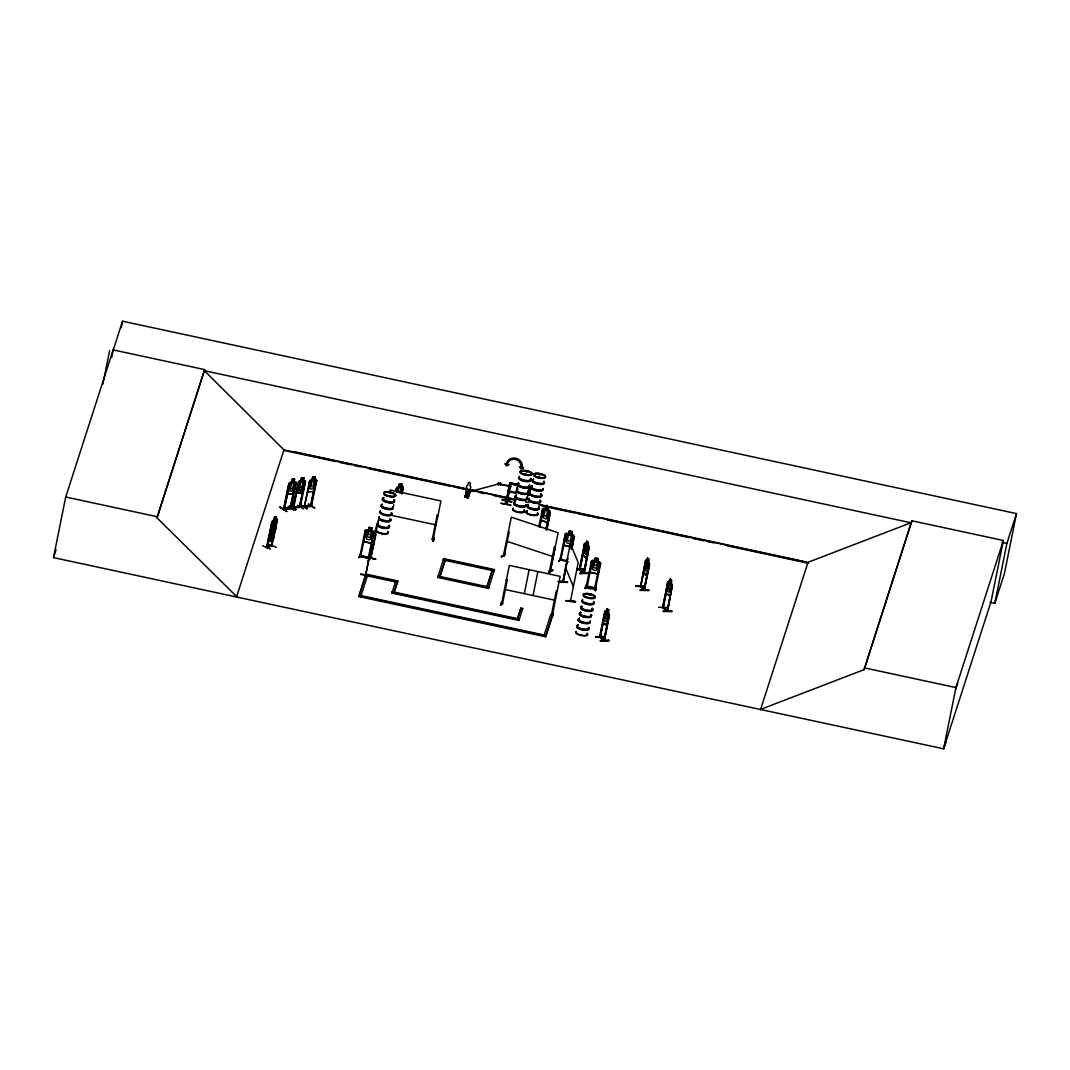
<?xml version="1.0" encoding="UTF-8"?>
<svg xmlns="http://www.w3.org/2000/svg" width="1070" height="1070" viewBox="0 0 1070 1070"><rect width="100%" height="100%" fill="white"/><g stroke="black" fill="none" stroke-linecap="round" stroke-linejoin="round"><path stroke-width="1.5" d="M640.408 590.466L640.275 589.784L648.835 590.239M268.837 541.554L270.817 528.767M270.335 532.419L270.376 529.663M276.073 527.042L276.087 524.22L273.024 540.31M293.969 507.167L292.966 507.06L299.453 506.618M293.969 507.14L293.675 508.049L298.343 483.907L292.765 507.982C293.22 508.263 303.706 507.233 299.493 506.351M640.127 586.547L644.287 590.265L649.53 564.519L649.249 563.047L645.946 560.172L645.33 560.907M644.06 589.062L644.461 589.396M644.22 589.904L649.035 565.95L643.899 589.971M582.936 551.852L582.829 555.076L586.454 558.045L582.682 555.156L584.474 543.921L579.218 569.708L583.926 573.36L589.115 547.613L588.834 546.128L585.103 543.266L584.394 543.921M605.5 610.689L602.985 622.593L606.757 625.482L609.472 615.049L609.044 613.578L605.5 610.689L604.831 611.438M603.132 622.513L603.239 619.289M669.726 596.043L670.81 593.476L669.726 596.043L665.968 593.141L667.76 581.906L668.469 581.251L671.987 584.207M646.761 574.831C649.971 565.548 646.909 581.919 643.538 572.062L646.039 560.172M467.042 495.664L466.868 495.129M509.761 486.837L509.36 487.465L509.494 486.716M565.99 600.872C575.018 599.521 582.254 604.082 565.936 600.578M575.392 601.768L565.936 600.658M508.223 491.812L509.2 491.799L508.303 491.491M468.981 482.303L470.359 482.971L469.971 485.66A2.167 2.033 17.9 0 1 469.77 488.91L467.777 496.52L465.664 496.065L466.787 488.214A2.167 2.033 17.9 0 1 467.844 485.205L468.379 482.757M465.677 496.025L466.787 488.214M508.477 485.7L500.439 484.389L500.733 482.971L500.265 485.285L500.479 484.188M509.333 491.13L508.384 491.036L509.387 490.903M510.992 482.971L510.764 483.974L509.909 483.506M366.141 557.309L375.717 559.222L360.042 555.384M502.124 499.877L511.687 501.83M511.661 501.897L502.204 499.489L511.701 501.79M284.058 449.534L236.51 596.993L53.5 557.604L65.711 497.015L113.152 349.903L204.651 369.605L156.996 517.84L236.751 596.672M102.854 384.21L109.662 350.465M111.628 357.46L113.152 349.903M121.231 327.688L122.542 321.201L1016.5 513.6L1004.409 573.56L994.792 603.386L989.884 602.33M156.996 517.84L204.651 369.605M270.79 529.797L271.807 523.284L266.417 547.452L272.168 545.78M267.219 547.412L266.858 546.69L271.405 545.232M266.845 547.546L271.967 521.759L274.067 520.154L274.575 517.171L276.381 516.583L275.378 525.892L274 528.54L272.328 529.088L271.9 527.015L274.575 517.171M269.172 537.782L267.259 547.439L267.393 546.543M270.148 540.096L271.151 530.8L272.516 528.139L274.201 527.604L273.505 535.174L271.94 539.521L270.068 540.069L271.94 539.521M272.382 529.409L273.907 521.21L275.592 520.675L274.067 528.874M273.051 526.493L270.242 536.231L270.536 539.36L273.76 535.107L274.87 529.61L274.161 528.914C278.762 522.494 268.503 528.5 274.749 525.811M275.699 519.645L276.301 516.703M270.483 549.164L262.605 545.727M272.636 539.44L271.686 545.981L277.451 520.02L276.943 519.151L275.873 519.565M273.866 534.759L271.553 545.981L272.368 544.938L271.499 544.911M274.415 532.887L276.675 521.692M271.767 545.646L271.874 544.79M284.393 509.347L289.234 485.325L288.365 485.272L283.456 509.266L290.692 508.37M284.352 509.333C285.784 507.755 282.386 508.21 283.884 509.414L288.98 483.6L289.957 482.463L295.547 481.928M284.192 509.173L289.234 485.325M287.455 491.558L287.603 494.407L293.22 493.725L296.229 482.757L295.534 481.781C291.709 483.573 297.259 476.565 292.19 479.306L291.655 482.356L289.957 482.463M292.311 479.44L291.722 482.396L290.318 483.52L289.208 489.03L289.93 491.237L292.163 490.969L293.835 488.468L294.945 482.958L293.956 482.115L294.584 479.026L292.257 479.347M286.666 511.166C265.668 498.272 300.857 520.02 280.059 507.528M293.956 510.283L288.138 506.511M290.545 507.755L289.943 508.477L295.507 484.416L290.625 508.384M283.858 509.4L290.893 508.517L296.082 482.771L295.48 481.888M290.96 508.544L291.134 507.635M298.343 483.907L292.886 507.942M303.144 480.805L303.907 477.795L301.419 478.022L300.897 481.018M298.57 492.909L301.486 478.063M296.002 509.387L289.422 506.204L295.561 509.855M297.326 505.294L303.425 508.972M300.83 492.655L303.84 477.755M304.455 483.372L299.6 507.381L304.241 483.252L305.124 483.306L304.241 483.252M299.6 506.311L299.72 507.367M304.91 483.172L299.319 507.22M300.269 507.327L305.445 481.46L304.803 480.524L299.185 481.166L298.196 482.316L292.979 508.103L293.755 507.006M300.951 505.16L307.184 508.932L301.018 504.826M309.551 482.971L304.241 507.18L309.511 481.38L310.554 480.269L316.078 479.708L316.76 480.537L311.397 506.337M305.003 507.1L305.097 506.217M312.707 477.086L309.738 486.796L310.46 489.017L312.694 488.749L314.366 486.235L315.476 480.738L314.473 479.895L315.102 476.792L312.707 477.086L312.186 480.082L310.554 480.269M308.28 504.398L314.486 508.049M316.666 480.59L316.051 479.561L314.513 479.748L315.008 476.899M310.795 506.391L315.369 482.262L310.46 506.257L311.45 505.281M304.094 507.006L311.196 506.163L315.369 482.262M304.375 507.167L311.49 506.284L311.33 505.281M316.693 480.497L313.751 491.491L308.053 492.133L307.999 489.271M371.838 545.486L369.324 558.406L359.881 556.427L365.151 530.626L366.355 529.784L368.495 530.252M359.814 556.4L360.871 555.557M365.244 530.693L363.92 541.728L371.263 543.292L372.935 540.564M365.619 532.486L364.723 532.419L365.619 532.486L360.643 556.601L361.058 555.624M358.824 596.552L365.967 574.108L397.719 580.943L397.371 582.307L365.619 575.473L358.824 596.552L545.66 636.757L552.454 615.691C554.394 613.605 550.087 613.859 552.468 614.14M373.203 534.224L374.099 534.291L373.203 534.224L368.267 558.192L368.508 557.189L369.498 557.537M360.817 596.204L360.67 596.953L367.625 575.125L367.465 575.874M360.871 596.338L361.018 595.589L544.162 635.005M370.528 551.09L365.619 575.473L373.055 536.739L378.486 519.873L370.621 558.754L375.878 534.518M369.979 556.32L369.391 560.051L369.016 559.503M373.43 538.036L374.527 532.633L371.611 530.921M370.14 576.556L370.3 575.874L360.617 574.496M389.493 493.216L390.135 490.02L440.947 500.961L433.029 539.641C434.126 538.049 431.544 538.745 433.256 538.611M395.579 491.411L396.221 488.241L398.829 486.904L399.351 483.907L401.758 483.627L401.156 486.569L402.668 486.368L403.283 487.291L401.999 493.631M395.659 491.451L397.251 487.131L402.614 486.462M393.212 507.461L393.773 504.719M396.689 492.267L399.351 483.907M397.853 492.106L398.695 487.973L400.862 487.666L399.752 493.176M400.916 493.016L401.758 483.627M401.477 492.347L402.133 489.151M401.905 492.133L402.547 488.936M401.798 493.858L403.283 487.291L402.668 486.368M391.928 593.061L392.075 592.312L519.111 619.65L518.95 620.399L391.928 593.061L395.673 581.157L395.526 581.906M433.029 539.628L432.267 539.467L437.148 515.352L438.005 515.526L437.148 515.352M433.27 539.534L432.173 539.427L432.454 538.424M433.31 541.273L433.858 537.514L433.31 541.3L432.935 540.738M437.71 577.466L438.058 576.101L488.87 587.042L488.522 588.406L437.71 577.466L443.689 558.62L494.5 569.561L494.353 570.31M443.542 559.369L443.689 558.62M466.266 492.601L469.436 493.283M466.734 491.384L465.196 497.282M466.4 495.196C464.701 497.309 468.018 498.045 467.363 495.397L466.4 495.196L467.363 495.397M469.89 491.946L468.005 497.764L467.135 497.697L469.89 491.933L468.245 497.951L464.875 496.961L465.276 495.343L465.169 496.814L467.844 497.389L468.272 496.6M501.121 503.341C518.669 506.163 509.053 505.16 501.135 503.274M508.277 486.582C507.394 483.974 512.49 485.058 510.644 487.077L508.277 486.582L510.671 486.997M505.481 503.569L506.391 500.385M505.508 503.569L506.337 500.894M506.805 502.793L505.842 502.592L509.159 486.195L510.216 486.422L506.899 502.82L510.497 483.961M507.528 500.613L506.471 504.291L507.555 501.081M501.509 556.975L505.401 554.073L501.536 556.494M503.85 554.902C502.392 555.303 506.15 555.437 503.395 555.865L511.34 517.198L558.125 532.726L550.261 571.407L555.183 547.292L554.26 547.118L555.062 547.385M517.479 487.051L516.663 491.13L517.666 485.606M508.397 531.777L509.2 532.031L504.117 556.092M501.402 602.249L500.974 605.112M501.616 603.065C503.221 603.092 502.632 604.978 501.509 604.068L509.32 565.401L560.132 576.342L552.414 615.036L551.491 614.18M501.429 604.082L501.83 603.079M501.442 603.948L502.405 604.149L507.233 580.167L506.337 580.087L507.233 580.167M527.577 495.878L528.888 495.183L530.158 488.335M528.888 495.183L529.289 493.176M529.891 490.22L530.279 488.308L529.382 487.037M520.702 608.857L520.849 608.094L522.695 608.496L522.548 609.245L520.702 608.857L517.305 619.383L520.849 608.094M524.313 593.663L529.142 569.668M538.839 526.667L542.477 508.905L545.245 508.945M539.561 526.962L542.971 510.912L539.748 526.895M548.402 507.113L547.746 510.082L548.856 511.607L547.746 517.118L545.967 518.937L543.52 517.933L542.691 515.031L543.801 509.521L545.312 509.079C547.786 499.222 547.305 511.34 549.606 510.698L550.314 512.129L546.636 529.877M545.366 509.066L545.967 506.11M545.927 529.583L549.325 513.533L546.101 529.516M533.047 595.535L537.876 571.554M546.823 529.81L550.047 513.827L549.151 513.6M552.374 569.655L552.762 570.31L552.401 569.655L548.482 572.557L552.762 570.31L548.937 572.651M549.672 570.27C551.478 571.032 549.07 569.227 549.472 571.166L554.394 547.037M549.672 571.032L549.86 570.149M543.801 636.369L550.756 614.541L552.601 614.929L545.66 636.757M560.8 558.232L558.513 561.228L559.075 560.854M559.985 559.958L565.254 534.171L566.458 533.368L568.558 533.876M568.331 561.857L560.011 559.931L561.188 559.195L560.733 560.158L565.749 536.057L564.906 535.843M563.756 542.129L565.348 534.238M550.756 614.541L550.609 615.29L552.454 615.691M551.478 614.849L556.293 590.841L557.149 591.028M553.444 613.484L552.481 616.681L552.12 616.119M562.539 582.026L563.101 582.414L567.715 558.125L563.074 582.468L563.087 581.211M571.005 549.097L573.212 538.009L574.122 538.103M571.795 549.405L574.523 536.431L571.647 534.639L572.236 531.683L569.133 530.961L568.625 534.037L566.886 534.639L565.762 540.149L566.832 542.891L569.721 543.587L571.741 541.607L572.851 536.097L571.5 534.746L572.116 531.763L569.213 531.081M557.965 581.478L567.528 582.12L559.623 581.184M570.444 601.193L578.228 562.633L570.323 543.506L562.7 582.428M580.167 569.12L579.351 568.772L579.244 569.681M584.38 545.687L579.646 570.029M584.528 546.034L579.739 570.056L583.845 550.823M579.967 573.493L588.38 572.811L588.54 573.48L579.967 573.493L588.38 572.798L580.087 573.025M586.855 541.153L584.113 550.114L584.407 553.096L585.879 554.247L588.246 546.997L588.326 542.383L586.761 541.153L586.293 544.242M588.42 542.383L587.724 545.339M576.797 569.574L583.605 569.039L576.917 569.2M583.498 573.065L588.62 549.03L584.287 573.373L579.539 569.668M588.62 549.03L583.872 573.052M586.534 585.424L585.036 588.473L585.611 588.099M594.733 560.921L592.593 560.466L591.389 561.309L586.133 587.082C610.462 589.209 583.391 590.533 586.454 586.079L587.096 587.283L591.857 563.168L591.001 562.981M591.483 561.362L590.159 572.41L597.501 573.948L599.173 571.233M598.451 558.647L597.715 561.71L599.08 563.034L597.969 568.531L595.936 570.564L593.021 569.935L591.924 567.234L593.034 561.723L594.8 561.081C592.459 555.196 602.945 560.453 595.308 558.005M595.776 588.112L594.826 587.871L594.505 588.861L599.441 564.906L600.31 565.08M595.107 590.627L596.191 586.948L595.629 590.734L595.268 590.185M595.495 637.158L603.788 636.851M600.457 636.851C606.931 640.836 604.71 642.655 599.521 637.145L600.163 636.262M599.508 637.065L604.777 611.358M604.684 613.123L600.043 637.493L604.149 618.259M604.831 613.458L600.283 637.439M600.27 640.93L608.696 640.301L600.323 640.876M608.121 612.776L608.723 609.82L607.439 619.945L606.182 621.683L604.71 620.533L604.416 617.55L607.158 608.589L606.556 611.532M599.802 637.065L604.55 640.743L608.924 616.467L603.801 640.489M608.924 616.467L604.028 640.408M609.472 615.049L604.095 640.756M636.075 586.012L644.581 586.574L635.767 586.266M645.397 560.827L640.596 586.962L640.783 585.745M641.064 586.092L640.596 586.627M643.752 572.53L640.555 586.922L645.304 562.593M648.206 562.298L647.577 569.414L646.414 571.153L645.13 570.002L644.916 567.02L646.026 561.509L647.577 558.058L648.955 559.289L648.3 562.298L648.955 559.289M647.577 558.058L646.882 561.014M644.153 590.225L649.249 563.047M658.545 607.212L666.784 607.519M667.76 581.906L662.504 607.707L667.493 611.344L671.893 587.015L667.158 611.371L672.455 585.598L671.104 583.324M663.48 607.158C662.022 605.834 664.069 609.325 662.49 607.626M662.838 607.974L667.667 583.672M667.8 584.019L662.918 607.987M667.132 588.808L663.253 607.961M663.32 611.478L671.826 611.438L663.373 611.023M670.141 579.137L667.386 588.112L667.693 591.081L669.151 592.245L670.409 590.493L671.692 580.381L670.047 579.137L669.566 582.227L668.469 581.251M667.372 610.167L667.546 611.385L670.93 591.817M671.826 611.492L671.652 610.783M760.583 709.41L864.092 669.646L911.867 520.782L1003.379 540.47L991.034 601.688L943.606 748.799L236.51 596.993M864.092 669.646L911.867 520.782M1003.379 540.47L955.951 687.582L943.606 748.799L945.8 742.433M994.792 603.386L1006.883 543.426L1016.5 513.6M517.84 484.563L510.069 482.704L505.963 502.646M510.002 483.025L517.867 484.456M360.75 573.908L370.287 575.901M508.41 490.903L516.275 492.494M508.397 486.021L500.426 484.429M508.263 491.705L516.088 493.257M508.986 487.652L510.056 487.291L508.865 487.599M504.906 503.903L505.816 500.76M507.942 501.201L506.993 504.358M360.389 554.233L358.798 557.804L360.296 554.741M359.988 556.44L369.27 558.246M368.869 559.944L369.939 556.28M368.963 559.877L369.966 556.734M433.858 537.514L432.868 541.072M433.27 541.219L434.273 538.103M500.479 605.419L501.95 601.915M502.552 603.253L501.723 603.092M551.358 614.809L552.28 615.009M551.959 616.561L553.043 612.896M586.052 585.25L585.063 588.433M585.531 588.446L586.574 584.915M585.571 588.594L586.627 584.915M587.296 586.307L594.706 588.018M595.201 590.56L596.204 587.417M112.925 351.027L122.542 321.201M53.5 557.604L56.055 549.699M363.546 538.571L363.934 541.688M366.341 529.824L373.631 531.349M368.214 560.72L373.657 543.854M394.121 592.098L397.719 580.943M394.455 591.349L397.572 581.692L365.82 574.857L397.518 581.558M465.062 497.269L467.042 491.571M465.276 497.323L467.282 491.505M469.596 492.12C467.75 497.644 468.285 497.175 468.031 496.801L465.356 496.226M488.522 588.406L494.5 569.561M518.95 620.399L522.695 608.496M591.389 561.309L592.593 560.466M597.849 561.63L600.765 563.315L595.415 588.901M760.476 709.758L808.024 562.298L911.52 522.534M567.434 582.508L559.463 581.478M955.59 689.334L957.784 682.968M275.712 527.911L274.656 531.081L275.859 527.951M274.094 537.153L272.917 540.189L268.744 541.527M586.347 557.925L588.834 546.128M586.36 558.045L587.524 555.477M606.65 625.361L607.88 622.967M294.638 490.689L293.22 493.725M313.644 491.371L315.021 488.415M299.185 481.166L296.831 493.109L302.462 492.374L303.853 489.391M296.831 493.109L302.489 492.467L305.512 481.5L304.749 480.631M636.035 586.026L644.648 586.092M583.484 569.414L576.596 569.481M595.562 636.677L603.881 636.463M289.769 506.123L295.922 509.882M548.629 519.993L547.131 522.508L541.179 520.007M548.723 520.047L547.171 522.628L541.032 520.1L540.885 516.81L541.099 520.087M565.241 534.211L566.458 533.368L573.64 535.12M563.649 542.115L564.01 545.285L571.273 547.037L572.918 544.362M564.01 545.285L571.219 546.917L572.824 544.322M560.894 557.871L558.995 561.215M559.035 561.349L560.84 558.366M560.279 558.955L561.068 559.155M561.188 559.195L566.993 560.881M597.448 573.868L599.066 571.193M272.061 521.799L272.756 520.515M274.401 534.866L273.666 536.043L269.546 537.394M272.302 529.316L272.208 532.526L270.389 536.297L272.462 533.087L273.425 535.187L272.944 532.298L274.829 528.5L272.689 531.777L272.342 529.329L271.098 529.73L270.309 530.974L271.178 529.77L275.364 528.526L275.752 529.222M505.241 554.461L501.068 556.774M390.229 493.136L390.483 492.615M388.356 495.718L389.868 495.985L389.266 495.584M388.303 495.865L389.119 495.557L388.276 495.798M526.226 471.629L527.149 471.656L526.159 471.576M524.701 474.518L525.731 474.411M525.156 474.251L526.547 474.826L525.423 474.879M525.343 474.518L526.025 474.318M539.976 474.558L539.815 474.612M538.21 477.233L539.374 477.956M540.082 474.665L539.695 474.558M538.825 477.073L539.521 477.768M538.879 477.166L539.414 477.742M589.891 594.358L589.195 594.706L590.132 594.947M587.938 597.769L588.674 597.381M588.701 597.809L589.048 597.648M589.53 598.036L588.607 598.197M290.037 482.597L288.98 483.6M527.858 494.34L529.195 493.083M584.434 544.001L585.196 543.252M300.951 481.112L299.546 482.236L298.436 487.733L299.172 489.966L301.419 489.699L303.104 487.198L304.214 481.701L303.211 480.845M509.895 487.586L509.066 487.385M505.909 502.365L506.779 502.512M283.751 508.357L290.064 507.862M290.104 507.581L290.853 507.514M304.134 506.15L304.883 506.083M272.088 545.834L266.738 547.546M550.221 571.367L549.338 571.072L550.114 571.353M552.361 570.042L548.576 572.504M527.55 495.811L528.794 495.116M389.988 492.895L390.256 492.722M388.517 495.891L389.587 496.025M527.122 471.549L526.36 471.308L527.042 471.549M525.718 474.933L526.186 474.786M540.524 474.585L539.547 474.318M539.133 477.929L538.584 477.086M589.971 594.773L589.811 594.706M588.995 598.05L588.299 597.394M589.236 597.796L588.339 597.903M542.477 508.905L543.52 508.196L549.606 510.698M542.249 510.604L542.971 510.912M270.737 537.153L269.493 537.501L269.078 536.659M272.542 536.565L274.455 534.893M272.77 520.608L277.036 519.191M272.074 523.39L271.312 523.444M272.796 526.721L274.482 526.172M270.429 532.459L274.629 531.001M268.102 544.055L276.261 547.278M267.072 546.369L271.686 545.352M274.241 528.794L275.324 528.379L275.766 529.316M273.01 540.23L268.771 541.674L268.717 538.879M311.544 505.455L311.076 505.535M468.339 492.053L500.626 483.386M300.536 506.431L299.934 506.511M304.067 506.979L304.147 506.163L310.581 505.628M538.237 477.26L538.959 477.073M528.62 488.95L528.152 492.855A6.045 2.046 11.4 0 1 520.903 493.872A6.045 2.046 11.4 0 1 517.505 490.02M467.43 497.51L469.275 491.799L470.078 492.24M312.774 477.18L315.168 476.832M309.765 483.092L308.882 483.051M287.616 494.26L293.113 493.591M290.278 507.982L284.393 508.544M310.808 505.762L304.91 506.324M300.75 482.088L303.011 481.834M299.64 487.599L301.9 487.345M298.557 484.041L297.674 483.988M299.667 506.739L293.715 507.26M560.091 559.971L560.947 560.172M389.373 496.306L389.44 495.597M589.048 549.365L588.326 549.03M583.859 572.343L579.86 569.427M580.154 569.427L584.407 572.463L583.886 573.373M672.334 587.363L671.612 587.029M666.075 589.824L666.115 593.074L669.713 595.91M667.145 610.341L663.146 607.426M663.306 611.385L671.612 611.237M609.352 616.802L608.629 616.467M600.163 636.864L604.764 639.913L603.975 639.619M600.524 641.05L608.843 640.89M290.331 508.611L294.852 484.483M649.423 566.284L648.741 565.95M644.501 589.436L640.716 586.333M648.848 590.332L640.168 590.279L649.022 590.533M522.2 493.939L521.277 493.738M535.562 496.814L534.639 496.614M385.708 515.285L384.785 515.098M585.277 617.109L584.354 616.922M587.203 586.427L586.4 586.24M525.771 475.053L525.076 474.879M538.986 477.501L538.665 477.407M389.279 496.413L388.597 496.226M517.706 485.272L509.868 483.667L517.679 485.379M508.932 487.278L510.015 487.532M361.018 555.878L375.757 558.968M911.399 522.869L204.423 370.728L283.951 449.881L515.727 499.757M1002.028 542.383L1006.883 543.426M293.849 451.647L466.868 488.883M470.131 489.579L515.847 499.422M538.691 504.331L546.85 506.097M550.114 506.792L806.392 561.951M525.517 501.87L528.794 502.579M538.584 504.679L807.903 562.646M283.858 450.376L336.154 461.638M339.431 462.347L350.866 464.808M354.13 465.503L360.67 466.908M368.842 468.673L450.564 486.261M453.827 486.957L465.276 489.418M468.54 490.127L475.08 491.531M478.343 492.24L484.884 493.644M493.056 495.41L515.941 500.332M542.089 505.949L574.764 512.985M578.041 513.694L589.476 516.155M592.753 516.863L599.28 518.268M607.452 520.02L689.174 537.608M692.437 538.317L703.886 540.778M707.15 541.487L713.69 542.891M726.757 545.7L808.479 563.288M465.062 496.386L468.245 497.068M391.647 515.379L436.105 524.942M592.593 560.506L599.869 562.071L600.644 563.368M590.814 564.131L600.19 566.137M590.265 572.276L597.448 573.828M369.15 527.457L372.079 528.085M364.576 533.448L373.952 535.468M364.027 541.607L371.21 543.145M504.478 589.396L555.29 600.323M864.44 667.894L955.951 687.582M437.857 576.717L488.722 587.791M65.711 497.015L157.223 516.716M358.972 595.803L545.807 636.008M640.475 586.587L643.07 588.915M595.589 588.045L587.109 586.24M506.498 541.193L553.297 556.708M545.834 505.99L548.509 507.06M309.511 481.38L308.2 492.066M308.414 503.93L314.901 507.982M644.327 589.356L641.024 586.333M527.657 493.792L528.045 492.936M670.074 579.285L671.532 580.435M663.427 607.412L667.747 610.462M607.064 608.589L608.723 609.82M603.052 622.513L606.757 625.482M608.843 640.943L608.696 640.261M647.51 558.192L648.794 559.356M643.592 571.982L646.855 574.831M373.577 531.442L374.406 532.686M276.943 519.151L277.384 520.087M529.008 488.629L529.757 490.327M565.482 567.501L573.386 586.614M592.084 609.245A6.086 2.06 11.4 0 1 585.986 611.09A6.086 2.06 11.4 0 1 581.799 607.024M592.245 608.857A6.166 2.087 11.4 0 1 586.052 610.743A6.166 2.087 11.4 0 1 581.799 606.61M590.961 614.822A6.086 2.06 11.4 0 1 584.862 616.668A6.086 2.06 11.4 0 1 580.662 612.602M591.014 614.407A6.045 2.046 11.4 0 1 584.942 616.253A6.045 2.046 11.4 0 1 580.783 612.214M591.028 614.554A6.099 2.06 11.4 0 1 584.915 616.414A6.099 2.06 11.4 0 1 580.716 612.334M593.569 602.249A6.166 2.087 11.4 0 1 588.179 604.269A6.166 2.087 11.4 0 1 582.374 600.35M592.312 608.135A6.086 2.06 11.4 0 1 586.989 610.141A6.086 2.06 11.4 0 1 581.264 606.262M593.422 602.624A6.086 2.06 11.4 0 1 588.099 604.63A6.086 2.06 11.4 0 1 582.374 600.765M592.312 608.522A6.166 2.087 11.4 0 1 586.119 610.395A6.166 2.087 11.4 0 1 581.866 606.275M593.649 601.902A6.166 2.087 11.4 0 1 588.246 603.935A6.166 2.087 11.4 0 1 582.454 600.016M593.649 601.514A6.086 2.06 11.4 0 1 588.326 603.52A6.086 2.06 11.4 0 1 582.602 599.655M588.286 628.103A6.086 2.06 11.4 0 1 582.963 630.11A6.086 2.06 11.4 0 1 577.238 626.244M588.433 627.729A6.166 2.087 11.4 0 1 583.043 629.748A6.166 2.087 11.4 0 1 577.238 625.83M587.162 633.667A6.086 2.06 11.4 0 1 581.839 635.66A6.086 2.06 11.4 0 1 576.128 631.795M587.203 633.279A6.045 2.046 11.4 0 1 581.919 635.259A6.045 2.046 11.4 0 1 576.235 631.42M591.255 615.999A6.045 2.046 11.4 0 1 583.979 617.056A6.045 2.046 11.4 0 1 580.582 613.19M591.362 615.678A6.099 2.06 11.4 0 1 584.033 616.735A6.099 2.06 11.4 0 1 580.609 612.842M590.212 621.723A6.166 2.087 11.4 0 1 582.802 622.793A6.166 2.087 11.4 0 1 579.338 618.861M588.941 627.595A6.086 2.06 11.4 0 1 581.639 628.665A6.086 2.06 11.4 0 1 578.215 624.786M590.052 622.098A6.086 2.06 11.4 0 1 582.749 623.155A6.086 2.06 11.4 0 1 579.325 619.276M588.5 627.381A6.166 2.087 11.4 0 1 582.321 629.267A6.166 2.087 11.4 0 1 578.067 625.134M590.292 621.376A6.166 2.087 11.4 0 1 582.869 622.459A6.166 2.087 11.4 0 1 579.405 618.527M590.279 620.988A6.086 2.06 11.4 0 1 582.976 622.044A6.086 2.06 11.4 0 1 579.552 618.166M542.811 489.552A6.086 2.06 11.4 0 1 536.271 490.796A6.086 2.06 11.4 0 1 531.335 487.077M542.971 489.177A6.166 2.087 11.4 0 1 536.337 490.434A6.166 2.087 11.4 0 1 531.335 486.663M541.246 494.5A6.086 2.06 11.4 0 1 535.936 496.507A6.086 2.06 11.4 0 1 530.212 492.628M540.484 493.497A6.045 2.046 11.4 0 1 536.779 496.212A6.045 2.046 11.4 0 1 530.319 492.253M544.309 482.557A6.166 2.087 11.4 0 1 536.886 483.627A6.166 2.087 11.4 0 1 533.422 479.694M543.038 488.442A6.086 2.06 11.4 0 1 535.722 489.498A6.086 2.06 11.4 0 1 532.298 485.619M544.148 482.931A6.086 2.06 11.4 0 1 536.832 483.988A6.086 2.06 11.4 0 1 533.408 480.109M543.038 488.829A6.166 2.087 11.4 0 1 535.629 489.913A6.166 2.087 11.4 0 1 532.151 485.967M543.921 481.607A6.166 2.087 11.4 0 1 537.742 483.479A6.166 2.087 11.4 0 1 533.489 479.36M543.934 481.219A6.086 2.06 11.4 0 1 537.822 483.065A6.086 2.06 11.4 0 1 533.636 478.999M538.571 507.809A6.086 2.06 11.4 0 1 532.472 509.654A6.086 2.06 11.4 0 1 528.272 505.588M538.718 507.421A6.166 2.087 11.4 0 1 532.539 509.293A6.166 2.087 11.4 0 1 528.286 505.174M537.448 513.332A6.086 2.06 11.4 0 1 531.349 515.178A6.086 2.06 11.4 0 1 527.162 511.112M537.488 512.971A6.045 2.046 11.4 0 1 531.429 514.817A6.045 2.046 11.4 0 1 527.256 510.778M541.099 495.089A6.045 2.046 11.4 0 1 535.816 497.082A6.045 2.046 11.4 0 1 530.118 493.243M537.501 513.118A6.099 2.06 11.4 0 1 531.389 514.978A6.099 2.06 11.4 0 1 527.189 510.898M541.206 494.755A6.099 2.06 11.4 0 1 535.883 496.761A6.099 2.06 11.4 0 1 530.145 492.882M540.056 500.8A6.166 2.087 11.4 0 1 534.666 502.833A6.166 2.087 11.4 0 1 528.861 498.914M538.785 506.698A6.086 2.06 11.4 0 1 533.475 508.691A6.086 2.06 11.4 0 1 527.751 504.826M539.895 501.188A6.086 2.06 11.4 0 1 534.585 503.194A6.086 2.06 11.4 0 1 528.861 499.315M538.785 507.086A6.166 2.087 11.4 0 1 532.606 508.959A6.166 2.087 11.4 0 1 528.353 504.839M540.123 500.466A6.166 2.087 11.4 0 1 534.732 502.499A6.166 2.087 11.4 0 1 528.928 498.566M540.123 500.078A6.086 2.06 11.4 0 1 534.799 502.084A6.086 2.06 11.4 0 1 529.088 498.205M529.008 486.061A6.086 2.06 11.4 0 1 522.909 487.92A6.086 2.06 11.4 0 1 518.709 483.854M529.155 485.686A6.166 2.087 11.4 0 1 522.976 487.559A6.166 2.087 11.4 0 1 518.723 483.439M527.898 491.585A6.086 2.06 11.4 0 1 521.785 493.444A6.086 2.06 11.4 0 1 517.599 489.378M527.925 491.237A6.045 2.046 11.4 0 1 521.866 493.069A6.045 2.046 11.4 0 1 517.706 489.03M530.493 479.066A6.166 2.087 11.4 0 1 525.102 481.099A6.166 2.087 11.4 0 1 519.298 477.166M529.235 484.951A6.086 2.06 11.4 0 1 523.912 486.957A6.086 2.06 11.4 0 1 518.188 483.092M530.345 479.454A6.086 2.06 11.4 0 1 525.022 481.446A6.086 2.06 11.4 0 1 519.298 477.581M529.222 485.339A6.166 2.087 11.4 0 1 523.043 487.224A6.166 2.087 11.4 0 1 518.789 483.092M530.559 478.731A6.166 2.087 11.4 0 1 525.169 480.751A6.166 2.087 11.4 0 1 519.365 476.832M530.559 478.343A6.086 2.06 11.4 0 1 525.25 480.336A6.086 2.06 11.4 0 1 519.525 476.471M525.637 505.535A6.086 2.06 11.4 0 1 519.097 506.779A6.086 2.06 11.4 0 1 514.162 503.06M525.798 505.16A6.166 2.087 11.4 0 1 519.164 506.418A6.166 2.087 11.4 0 1 514.162 502.659M524.086 510.484A6.086 2.06 11.4 0 1 518.763 512.49A6.086 2.06 11.4 0 1 513.038 508.624M527.871 491.678A6.086 2.06 11.4 0 1 521.772 493.524A6.086 2.06 11.4 0 1 517.586 489.458M524.126 510.096A6.045 2.046 11.4 0 1 518.843 512.089A6.045 2.046 11.4 0 1 513.159 508.237M524.139 510.243A6.099 2.06 11.4 0 1 518.816 512.249A6.099 2.06 11.4 0 1 513.078 508.37M527.135 498.54A6.166 2.087 11.4 0 1 519.726 499.623A6.166 2.087 11.4 0 1 516.248 495.678M525.905 504.973A6.086 2.06 11.4 0 1 517.813 505.267A6.086 2.06 11.4 0 1 515.138 501.603M526.975 498.914A6.086 2.06 11.4 0 1 519.659 499.984A6.086 2.06 11.4 0 1 516.248 496.092M525.865 504.813A6.166 2.087 11.4 0 1 518.455 505.896A6.166 2.087 11.4 0 1 514.991 501.964M526.761 497.59A6.166 2.087 11.4 0 1 520.568 499.463A6.166 2.087 11.4 0 1 516.328 495.343M526.761 497.202A6.086 2.06 11.4 0 1 520.662 499.048A6.086 2.06 11.4 0 1 516.462 494.982M392.516 507.421A6.086 2.06 11.4 0 1 387.206 509.414A6.086 2.06 11.4 0 1 381.482 505.548M392.677 507.033A6.166 2.087 11.4 0 1 387.286 509.066A6.166 2.087 11.4 0 1 381.482 505.147M391.393 513.025A6.086 2.06 11.4 0 1 386.069 515.031A6.086 2.06 11.4 0 1 380.345 511.166M391.459 512.731A6.099 2.06 11.4 0 1 386.123 514.737A6.099 2.06 11.4 0 1 380.398 510.858M394.455 501.027A6.166 2.087 11.4 0 1 387.046 502.111A6.166 2.087 11.4 0 1 383.568 498.179M393.185 506.912A6.086 2.06 11.4 0 1 387.42 508.317A6.086 2.06 11.4 0 1 381.335 504.906M381.709 504.438A6.086 2.06 11.4 0 1 382.445 504.09M394.295 501.402A6.086 2.06 11.4 0 1 388.53 502.806A6.086 2.06 11.4 0 1 382.445 499.396M382.819 498.928A6.086 2.06 11.4 0 1 383.555 498.58M392.743 506.698A6.166 2.087 11.4 0 1 387.353 508.718A6.166 2.087 11.4 0 1 381.549 504.799M394.081 500.078A6.166 2.087 11.4 0 1 387.888 501.95A6.166 2.087 11.4 0 1 383.635 497.831M394.081 499.69A6.086 2.06 11.4 0 1 387.982 501.549A6.086 2.06 11.4 0 1 383.782 497.47M389.159 526.881A6.086 2.06 11.4 0 1 384.933 528.473A6.086 2.06 11.4 0 1 377.79 526.039M377.309 524.875A6.086 2.06 11.4 0 1 378.419 524.073M388.865 525.905A6.166 2.087 11.4 0 1 385.788 528.152A6.166 2.087 11.4 0 1 377.79 525.651M377.349 525.036A6.166 2.087 11.4 0 1 378.432 523.658M387.648 531.456A6.059 2.046 11.4 0 1 383.889 533.636A6.059 2.046 11.4 0 1 376.332 530.613M391.259 513.56A6.059 2.046 11.4 0 1 385.962 515.553A6.059 2.046 11.4 0 1 380.265 511.701M387.648 531.603A6.099 2.06 11.4 0 1 383.862 533.796A6.099 2.06 11.4 0 1 376.265 530.76M388.035 532.432A6.086 2.06 11.4 0 1 383.06 533.943A6.086 2.06 11.4 0 1 376.225 530.974M391.353 513.239A6.099 2.06 11.4 0 1 386.029 515.245A6.099 2.06 11.4 0 1 380.291 511.366M390.202 519.284A6.166 2.087 11.4 0 1 384.812 521.304A6.166 2.087 11.4 0 1 379.007 517.385M388.945 525.169A6.086 2.06 11.4 0 1 383.622 527.176A6.086 2.06 11.4 0 1 377.897 523.31M390.055 519.659A6.086 2.06 11.4 0 1 384.732 521.665A6.086 2.06 11.4 0 1 379.007 517.8M388.945 525.557A6.166 2.087 11.4 0 1 382.752 527.43A6.166 2.087 11.4 0 1 378.499 523.31M390.269 518.937A6.166 2.087 11.4 0 1 384.879 520.97A6.166 2.087 11.4 0 1 379.074 517.051M390.269 518.549A6.086 2.06 11.4 0 1 384.959 520.555A6.086 2.06 11.4 0 1 379.235 516.69M498.125 484.79L498.62 482.543L498.125 484.79M272.048 530.506L270.937 536.016L272.609 535.468L273.719 529.958L272.048 530.506M272.262 530.439L271.151 535.936L272.85 535.401L273.96 529.891L272.262 530.439M274.91 517.679L274.709 518.656L275.98 517.332L274.91 517.679M273.265 526.895L273.064 527.885L274.348 526.547L273.265 526.895M291.522 483.372L290.411 488.883L292.645 488.615L293.755 483.105L291.522 483.372M292.618 479.882L292.418 480.871L293.849 480.697L294.049 479.708L292.618 479.882M301.847 478.598L301.66 479.587L303.104 479.427L303.305 478.437L301.847 478.598M312.039 481.152L310.929 486.663L313.162 486.382L314.272 480.871L312.039 481.152M313.135 477.661L312.935 478.638L314.379 478.464L314.567 477.487L313.135 477.661M366.796 531.054L365.686 536.552L366.783 539.253L369.698 539.882L371.731 537.862L372.841 532.352L371.477 531.028L372.213 527.965L369.07 527.336L368.561 530.399L366.796 531.054M368.361 531.389L367.251 536.899L370.166 537.528L371.277 532.017L368.361 531.389M369.578 528.058L369.377 529.035L371.25 529.449L371.451 528.46L369.578 528.058M399.779 484.469L399.578 485.459L400.969 485.258L401.17 484.282L399.779 484.469M392.275 591.697L392.128 592.446L519.151 619.784L519.298 619.035L392.275 591.697M439.904 576.503L439.757 577.252L445.347 559.637L439.904 576.503M443.488 559.236L443.341 559.985L494.153 570.925L494.3 570.176L443.488 559.236M466.092 493.109L469.222 494.006L466.092 493.109M487.01 586.641L486.863 587.39L492.454 569.775L487.01 586.641M545.111 510.069L544.001 515.566L546.436 516.583L547.546 511.072L545.111 510.069M546.235 506.805L546.048 507.782L547.613 508.437L547.813 507.447L546.235 506.805M568.424 535.013L567.314 540.524L570.19 541.233L571.3 535.722L568.424 535.013M569.628 531.696L569.427 532.686L571.286 533.141L571.487 532.151L569.628 531.696M585.999 545.232L584.889 550.729L586.347 551.893L587.457 546.382L585.999 545.232M586.948 541.995L587.697 543.707L586.948 541.995M594.599 562.058L593.489 567.568L596.405 568.197L597.515 562.686L594.599 562.058M595.816 558.727L595.615 559.717L597.501 560.118L597.689 559.142L595.816 558.727M606.302 612.655L605.192 618.166L606.65 619.316L607.76 613.819L606.302 612.655M607.252 609.418L608.001 611.144L607.252 609.418M646.721 562.138L645.611 567.635L646.895 568.799L648.005 563.288L646.721 562.138M647.644 558.901L648.273 560.626L647.644 558.901M669.285 583.217L668.175 588.727L669.633 589.878L670.743 584.367L669.285 583.217M670.235 579.98L670.984 581.706L670.235 579.98M271.874 525.597L270.67 528.74L271.874 525.597L276.18 524.26L271.9 525.678M508.745 464.594L506.458 465.931L504.893 463.778L506.217 464.059A8.199 7.704 16.4 0 1 515.753 458.201A8.199 7.704 16.4 0 1 522.24 467.456L523.564 467.737L521.17 469.048L519.472 466.868L520.796 467.149A6.835 6.433 16.4 0 0 515.379 459.418A6.835 6.433 16.4 0 0 507.407 464.313L508.745 464.594M396.234 489.819L396.234 489.819M585.785 596.913A6.086 2.06 11.4 0 0 595.241 597.113A6.086 2.06 11.4 0 0 586.882 593.489A6.086 2.06 11.4 0 0 585.785 596.913A6.086 2.06 11.4 0 0 595.241 597.154A6.086 2.06 11.4 0 0 586.868 593.529A6.086 2.06 11.4 0 0 585.771 596.94M585.691 597.475A6.045 2.046 11.4 0 0 595.094 597.675A6.045 2.046 11.4 0 0 586.775 594.077A6.045 2.046 11.4 0 0 585.691 597.475M536.057 476.605A6.086 2.06 11.4 0 0 545.526 476.819A6.086 2.06 11.4 0 0 537.167 473.194A6.086 2.06 11.4 0 0 536.057 476.605M535.963 477.166A6.045 2.046 11.4 0 0 545.379 477.38A6.045 2.046 11.4 0 0 537.06 473.783A6.045 2.046 11.4 0 0 535.963 477.166M536.003 476.845A6.099 2.06 11.4 0 0 545.486 477.046A6.099 2.06 11.4 0 0 537.113 473.421A6.099 2.06 11.4 0 0 536.003 476.845M522.695 473.729A6.086 2.06 11.4 0 0 532.164 473.943A6.086 2.06 11.4 0 0 523.805 470.318A6.086 2.06 11.4 0 0 522.695 473.729M522.601 474.291A6.045 2.046 11.4 0 0 532.004 474.505A6.045 2.046 11.4 0 0 523.698 470.894A6.045 2.046 11.4 0 0 522.601 474.291M522.641 473.97A6.099 2.06 11.4 0 0 532.124 474.184A6.099 2.06 11.4 0 0 523.738 470.559A6.099 2.06 11.4 0 0 522.641 473.97M386.203 495.116A6.086 2.06 11.4 0 0 395.673 495.33A6.086 2.06 11.4 0 0 387.3 491.705A6.086 2.06 11.4 0 0 386.203 495.116M386.109 495.664A6.059 2.046 11.4 0 0 395.539 495.865A6.059 2.046 11.4 0 0 387.206 492.253A6.059 2.046 11.4 0 0 386.109 495.664M386.163 495.316A6.099 2.06 11.4 0 0 395.646 495.53A6.099 2.06 11.4 0 0 387.26 491.892A6.099 2.06 11.4 0 0 386.163 495.316"/></g></svg>
